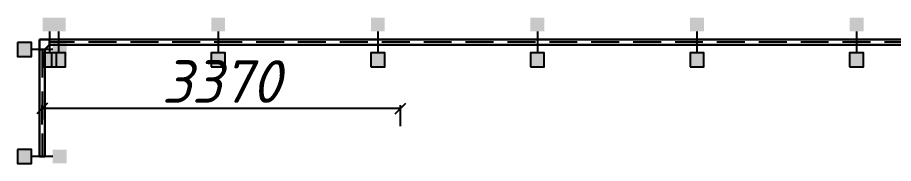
# Model space of a CAD drawing. Extents: x 221643 to 289394, y 86804 to 109436.
# Drawn here: x 248135 to 248958, y 100203 to 100340 of the extents above; entities that cross this region are included whole.
import ezdxf

# ---------------------------------------------------------------- set-up
doc = ezdxf.new("R2010")
doc.units = 0
doc.linetypes.add('DASHED2', pattern=[0.375, 0.25, -0.125])
doc.layers.get('Defpoints').update_dxf_attribs({"color": 140})
doc.layers.add('BAKS_opis', color=7, linetype='Continuous')
doc.layers.add("E_Прив'язки", color=24, linetype='Continuous')
doc.layers.add('E_Лотки', color=5, linetype='Continuous', lineweight=30)
doc.layers.add('E_Лотки_опори_опуски', color=2, linetype='Continuous', plot=False)
doc.styles.add('GOST 2.304', font='isocpeui.ttf')
doc.styles.add('ROMANS', font='ROMANS')
doc.styles.get("Standard").update_dxf_attribs({"font": 'arial.ttf'})
doc.dimstyles.new('1to10', dxfattribs={"dimtxt": 40, "dimasz": 10, "dimexe": 3, "dimexo": 0, "dimgap": 5, "dimtad": 1, "dimdec": 0, "dimlfac": 10, "dimrnd": 5, "dimtxsty": 'GOST 2.304', "dimblk": 'OBLIQUE', "dimcen": 2.5, "dimadec": 0, "dimazin": 0, "dimtfac": 1, "dimtdec": 0, "dimtmove": 0, "dimatfit": 3, "dimfxl": 1, "dimarcsym": 0})

# ---------------------------------------------------------------- blocks, each defined once
blk = doc.blocks.new('A$C44C0357C')
at = {"linetype": 'Continuous'}
for p, q in [((0, 95), (50, 95)), ((0, 95), (0, 0)), ((50, 95), (95, 50)), ((95, 0), (0, 0)), ((95, 50), (95, 0))]:
    blk.add_line(p, q, dxfattribs=at)
blk = doc.blocks.new('KK___50')
at = {"xscale": 0.1, "yscale": 0.1, "zscale": 0.1, "rotation": 270}
blk.add_blockref('A$C44C0357C', (-2.5, 9.5), dxfattribs=at)
at = {"style": 'ROMANS', "flags": 9}
for tag, p in [('SYMBOL', (-1370.36, 2080.3)), ('ID', (-1370.03, 2080.3)), ('NAME', (-1369.71, 2080.3)), ('TYP', (-1369.39, 2080.3)), ('LENGTH', (-1369.06, 2080.3)), ('ATT_1', (-1368.73, 2080.3)), ('ATT_2', (-1368.38, 2080.3)), ('ATT_3', (-1368.02, 2080.3)), ('ATT_4', (-1367.66, 2080.3)), ('ATT_5', (-1367.3, 2080.3)), ('LUSTRO', (-1366.93, 2080.3)), ('P1', (-1366.58, 2080.3)), ('P2', (-1366.29, 2080.3)), ('AN', (-1365.99, 2080.3))]:
    blk.add_attdef(tag, p, '', height=0.3, rotation=90, dxfattribs=at)
blk = doc.blocks.new('BAKS_1700')
at = {"layer": 'BAKS_opis', "linetype": 'DASHED2', "ltscale": 105}
blk.add_line((0, 0), (-2858.55, 0), dxfattribs=at)
at = {"layer": 'E_Лотки'}
for points in [[(0, 2.5), (-2858.55, 2.5), (-2858.55, -2.5), (0, -2.5)], [(0, 2.5), (-2858.55, 2.5), (-2858.55, 2.5), (0, 2.5)], [(0, -2.5), (-2858.55, -2.5), (-2858.55, 2.5), (0, 2.5)], [(0, -2.5), (-2858.55, -2.5), (-2858.55, -2.5), (0, -2.5)]]:
    blk.add_3dface(points, dxfattribs=at)
at = {"flags": 1}
for tag, p in [('ATT_2', (-2865.55, 0)), ('ATT_3', (-2865.55, 0)), ('ATT_1', (-2865.55, 0)), ('ATT_4', (-2865.55, 0)), ('ATT_5', (-2865.55, 0)), ('AN', (-2865.55, 0)), ('TYP', (-2865.55, 0)), ('P2X', (-2865.55, 0)), ('P2Y', (-2865.55, 0)), ('NAME', (-2865.55, 0)), ('P1X', (-2865.55, 0)), ('P1Y', (-2865.55, 0)), ('LENGTH', (7, 0)), ('ID', (7, -2.5))]:
    blk.add_attdef(tag, p, '', height=2.5, dxfattribs=at)
at = {"layer": 'BAKS_opis'}
blk.add_attdef('SYMBOL', (-1492.28, 5.5), '', height=10, rotation=359.99999, dxfattribs=at)
blk = doc.blocks.new('BAKS_1701')
at = {"layer": 'BAKS_opis', "linetype": 'DASHED2', "ltscale": 105}
blk.add_line((0, 0), (0, -100.35), dxfattribs=at)
at = {"layer": 'E_Лотки'}
for points in [[(-2.5, 0), (-2.5, -100.35), (2.5, -100.35), (2.5, 0)], [(-2.5, 0), (-2.5, -100.35), (-2.5, -100.35), (-2.5, 0)], [(2.5, 0), (2.5, -100.35), (-2.5, -100.35), (-2.5, 0)], [(2.5, 0), (2.5, -100.35), (2.5, -100.35), (2.5, 0)]]:
    blk.add_3dface(points, dxfattribs=at)
at = {"flags": 1}
for tag, p in [('LENGTH', (0, 0)), ('ID', (2.5, 0)), ('ATT_2', (0, -100.35)), ('ATT_3', (0, -100.35)), ('ATT_1', (0, -100.35)), ('ATT_4', (0, -100.35)), ('ATT_5', (0, -100.35)), ('AN', (0, -100.35)), ('TYP', (0, -100.35)), ('P2X', (0, -100.35)), ('P2Y', (0, -100.35)), ('LUSTRO', (0, -100.35)), ('NAME', (0, -100.35)), ('P1X', (0, -100.35)), ('P1Y', (0, -100.35))]:
    blk.add_attdef(tag, p, '', height=2.5, dxfattribs=at)
at = {"layer": 'BAKS_opis', "flags": 1}
blk.add_attdef('SYMBOL', (5.5, -50.17), '', height=10, rotation=270, dxfattribs=at)
blk = doc.blocks.new('podpora_200')
for points in [[(-6.53, 10), (0, 10), (6.53, 10), (6.53, 23.06), (-6.53, 23.06)], [(-6.53, -23.06), (6.53, -23.06), (6.53, -10), (-6.53, -10)]]:
    blk.add_hatch(color=256).paths.add_polyline_path(points)
blk.add_line((0, 10), (0, -10))
blk.add_lwpolyline([(-6.53, -23.06), (6.53, -23.06), (6.53, -10), (-6.53, -10)], close=True)
at = {"style": 'ROMANS', "flags": 9}
for tag, p in [('ELEM', (3.29, 10.49)), ('SYMBOL', (3.32, 14.86)), ('TYP', (3.32, 13.88)), ('ATT_1', (3.32, 13.22)), ('ATT_2', (3.32, 12.87)), ('ATT_3', (3.32, 12.52)), ('ATT_4', (3.32, 12.16)), ('ATT_5', (3.32, 11.79)), ('AN', (3.32, 10.83)), ('ID', (3.32, 14.52)), ('NAME', (3.32, 14.21)), ('LENGTH', (3.32, 13.56)), ('P1', (3.32, 11.42)), ('P2', (3.32, 11.14))]:
    blk.add_attdef(tag, p, '', height=0.3, dxfattribs=at)
blk = doc.blocks.new('_Oblique')
at = {"color": 0, "linetype": 'ByBlock', "lineweight": -2}
blk.add_line((-0.5, -0.5), (0.5, 0.5), dxfattribs=at)
blk = doc.blocks.new('*D1734')
at = {"layer": 'Defpoints', "color": 0, "transparency": 16777216}
for p in [(248157.88, 100254.66), (248157.88, 100239.65), (248494.66, 100237.91)]:
    blk.add_point(p, dxfattribs=at)
at = {"layer": "E_Прив'язки", "color": 0, "lineweight": -2, "transparency": 16777216}
for p, q in [((248157.88, 100239.65), (248157.88, 100257.66)), ((248494.66, 100237.91), (248494.66, 100257.66)), ((248494.66, 100254.66), (248157.88, 100254.66))]:
    blk.add_line(p, q, dxfattribs=at)
at = {"layer": "E_Прив'язки", "color": 0, "lineweight": -2, "transparency": 16777216, "xscale": 10, "yscale": 10, "zscale": 10, "rotation": 180}
blk.add_blockref('_Oblique', (248157.88, 100254.66), dxfattribs=at)
at = {"layer": "E_Прив'язки", "color": 0, "lineweight": -2, "transparency": 16777216, "xscale": 10, "yscale": 10, "zscale": 10}
blk.add_blockref('_Oblique', (248494.66, 100254.66), dxfattribs=at)
at = {"layer": "E_Прив'язки", "color": 0, "transparency": 16777216, "insert": (248326.27, 100279.92), "char_height": 40, "attachment_point": 5, "style": 'GOST 2.304'}
blk.add_mtext('3370', dxfattribs=at)

msp = doc.modelspace()

# ---------------------------------------------------------------- block references
at = {"layer": 'E_Лотки'}
for name, p in [('BAKS_1700', (251023.4357, 100316.8906)), ('BAKS_1701', (248157.8826, 100309.8906))]:
    msp.add_blockref(name, p, dxfattribs=at)
at = {"layer": 'E_Лотки', "xscale": -1, "rotation": 90.0000000000076}
msp.add_blockref('KK___50', (248164.8826, 100316.8906), dxfattribs=at)
at = {"layer": 'E_Лотки_опори_опуски'}
for p in [(248164.8826, 100316.8906), (248173.4357, 100316.8906), (248323.4357, 100316.8906), (248473.4357, 100316.8906), (248623.4357, 100316.8906), (248773.4357, 100316.8906), (248923.4357, 100316.8906)]:
    msp.add_blockref('podpora_200', p, dxfattribs=at)
at = {"layer": 'E_Лотки_опори_опуски', "rotation": 270}
for p in [(248157.8826, 100309.8906), (248157.8826, 100209.5412)]:
    msp.add_blockref('podpora_200', p, dxfattribs=at)

# ---------------------------------------------------------------- dimensions: what is measured, and where the dimension line sits
at = {"layer": "E_Прив'язки"}
dim = msp.add_linear_dim(base=(248157.8826, 100254.6584), p1=(248494.6584, 100237.909), p2=(248157.8826, 100239.6487), dimstyle='1to10', dxfattribs=at)
dim.commit()
dim.dimension.update_dxf_attribs({"geometry": '*D1734', "text_midpoint": (248326.2705, 100279.9159)})

doc.saveas('drawing.dxf')
